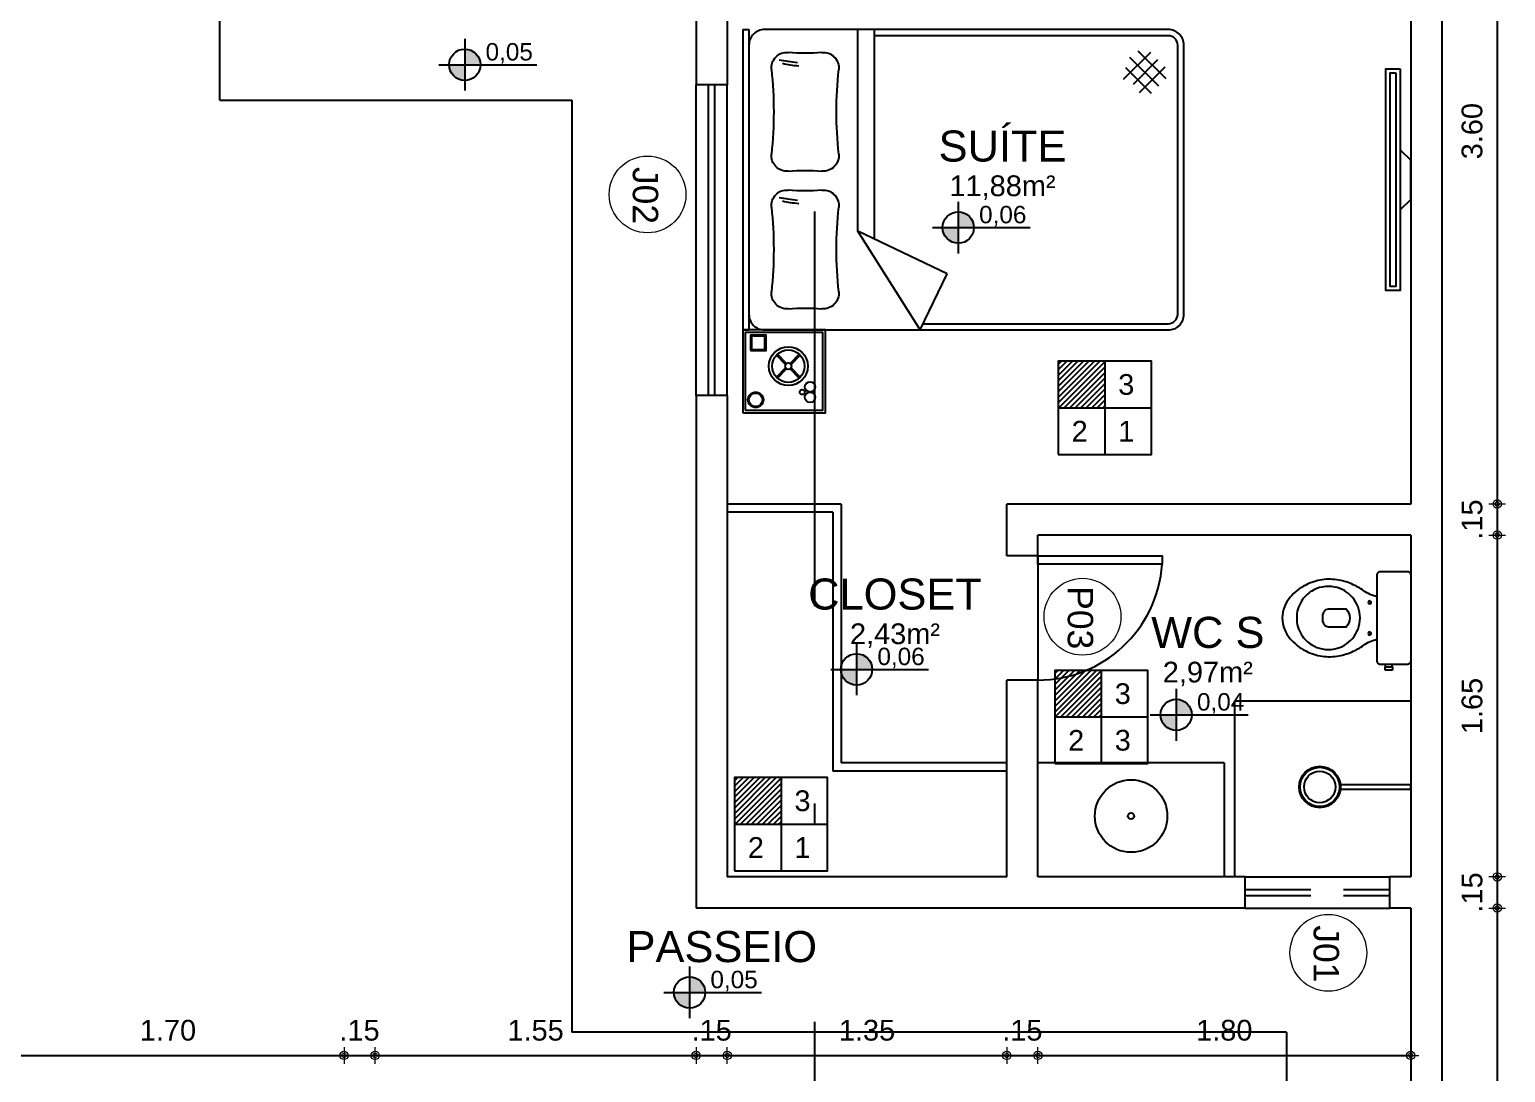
# Model space of a CAD drawing. Header units: millimetres. Extents: x 1540 to 1603, y 509.1 to 598.2.
# Drawn here: x 1545.79 to 1552.91, y 531.56 to 536.6 of the extents above; entities that cross this region are included whole.
import ezdxf
from ezdxf.enums import TextEntityAlignment as Align

# ---------------------------------------------------------------- set-up
doc = ezdxf.new("R2010")
doc.units = ezdxf.units.MM
doc.linetypes.add('DASHDOT2', pattern=[12.7, 6.35, -3.175, 0, -3.175])
doc.linetypes.add('HIDDEN', pattern=[9.525, 6.35, -3.175])
for name, color, linetype in [('01', 4, 'Continuous'), ('02', 2, 'Continuous'), ('A-PEN-08', 8, 'Continuous'), ('A-PEN-B', 5, 'Continuous'), ('A-PEN-C', 4, 'Continuous'), ('A-PEN-G', 3, 'Continuous'), ('A-PEN-M', 6, 'Continuous'), ('A-PEN-R', 1, 'Continuous'), ('BANHEIRO', 6, 'Continuous'), ('L-Texto', 30, 'Continuous'), ('MÓVEIS', 6, 'Continuous'), ('NIVEIS', 1, 'Continuous')]:
    doc.layers.add(name, color=color, linetype=linetype)
doc.layers.add('BLOCOS', color=4, linetype='Continuous', lineweight=9)
doc.layers.add('COTAS', color=53, linetype='Continuous', lineweight=9)
doc.styles.add('CARIMBO_DADOS', font='arial.ttf', dxfattribs={"height": 0.1})
doc.styles.add('REGUA80', font='arial.ttf', dxfattribs={"height": 1})
doc.styles.add('T20', font='PORT2', dxfattribs={"height": 0.2})
doc.styles.add('TEXT', font='arial.ttf')
doc.dimstyles.new('COTAS_EXTERNAS', dxfattribs={"dimtxt": 0.1, "dimasz": 0.01, "dimexe": 0, "dimexo": 0, "dimgap": 0.07, "dimtad": 1, "dimzin": 5, "dimdsep": 46, "dimtxsty": 'CARIMBO_DADOS', "dimblk1": 'CIRCULOS', "dimblk2": 'CIRCULOS', "dimsah": 1, "dimcen": 0, "dimse1": 1, "dimse2": 1, "dimclrd": 8, "dimclre": 8, "dimclrt": 230, "dimadec": 0, "dimazin": 0, "dimtfac": 100, "dimtix": 1, "dimtmove": 2, "dimatfit": 3, "dimldrblk": 'CIRCULOS', "dimfxl": 1, "dimtolj": 1, "dimtzin": 5, "dimarcsym": 0})
doc.dimstyles.get("Standard").update_dxf_attribs({"dimtxt": 0.18, "dimasz": 0.18, "dimexe": 0.18, "dimexo": 0.0625, "dimgap": 0.09, "dimtad": 0, "dimtih": 1, "dimtoh": 1, "dimdec": 4, "dimzin": 0, "dimdsep": 46, "dimtxsty": 'Standard', "dimcen": 0.09, "dimadec": 0, "dimazin": 0, "dimtfac": 1, "dimtdec": 4, "dimtofl": 0, "dimtmove": 0, "dimatfit": 3, "dimfxl": 1, "dimtolj": 1, "dimtzin": 0, "dimarcsym": 0})

# ---------------------------------------------------------------- blocks, each defined once
blk = doc.blocks.new('CamaCasal03')
at = {"layer": '01'}
for p, q in [((0.8563, 0.725), (0.5557, 0.2489)), ((0.8563, 0.725), (0.9866, 0.4548)), ((0.9866, 0.4548), (0.5557, 0.2489)), ((0.6357, 0.2871), (0.6357, -0.725)), ((0.5557, 0.2489), (0.5557, -0.725)), ((1.9734, -0.4155), (1.8489, -0.5401)), ((2.0387, -0.5433), (1.9146, -0.4192)), ((1.968, -0.614), (1.8369, -0.483)), ((2.0088, -0.4509), (1.8691, -0.5905)), ((2.0033, -0.5787), (1.8847, -0.46)), ((2.0441, -0.4862), (1.9099, -0.6205))]:
    blk.add_line(p, q, dxfattribs=at)
blk.add_lwpolyline([(0.8707, 0.695), (2.055, 0.695, -0.414214), (2.1, 0.65), (2.1, -0.65, -0.414214), (2.055, -0.695), (0.6357, -0.695, -0.260729)], format="xyb", dxfattribs=at)
for centre, radius, start, end in [((0.2132, 0.5483), 0.075, 84.82719, 186.04557), ((0.301, 1.5181), 0.8988, 264.82719, 275.17281), ((0.3888, 0.5483), 0.075, 353.95443, 95.17281), ((-1.7863, 0.3366), 1.9357, 353.95443, 6.04557), ((2.3883, 0.3366), 1.9357, 173.95443, 186.04557), ((0.2132, 0.1248), 0.075, 173.95443, 275.17281), ((0.3511, -0.7948), 0.8988, 95.55336, 101.22803), ((0.3667, -0.7773), 0.8988, 96.1446, 101.22803), ((0.3888, 0.1248), 0.075, 264.82719, 6.04557), ((0.301, -0.845), 0.8988, 84.82719, 95.17281), ((0.2132, -0.1161), 0.075, 84.82719, 186.04557), ((0.301, 0.8537), 0.8988, 264.82719, 275.17281), ((0.3888, -0.1161), 0.075, 353.95443, 95.17281), ((-1.7863, -0.3279), 1.9357, 353.95443, 6.04557), ((2.3883, -0.3279), 1.9357, 173.95443, 186.04557), ((0.2132, -0.5397), 0.075, 173.95443, 275.17281), ((0.3511, -1.4593), 0.8988, 95.55336, 101.22803), ((0.3667, -1.4418), 0.8988, 96.1446, 101.22803), ((0.3888, -0.5397), 0.075, 264.82719, 6.04557), ((0.301, -1.5094), 0.8988, 84.82719, 95.17281)]:
    blk.add_arc(centre, radius, start, end, dxfattribs=at)
at = {"layer": '02'}
for p, q in [((0, 0.725), (0.03, 0.725)), ((0, -0.725), (0, 0.725)), ((0.03, -0.725), (0.03, 0.725)), ((0, -0.725), (0.03, -0.725))]:
    blk.add_line(p, q, dxfattribs=at)
blk.add_lwpolyline([(0.03, 0.65, -0.414214), (0.105, 0.725), (2.055, 0.725, -0.414214), (2.13, 0.65), (2.13, -0.65, -0.414214), (2.055, -0.725), (0.105, -0.725, -0.414214), (0.03, -0.65)], format="xyb", dxfattribs=at)
blk = doc.blocks.new('MesaCanto01')
at = {"layer": '01'}
for points in [[(0.0125, -0.3875), (0.3875, -0.3875), (0.3875, -0.0125), (0.0125, -0.0125)], [(0.0425, -0.095), (0.1075, -0.095), (0.1075, -0.03), (0.0425, -0.03)]]:
    blk.add_lwpolyline(points, close=True, dxfattribs=at)
for points in [[(0.0375, -0.1), (0.1125, -0.1), (0.1125, -0.025), (0.0375, -0.025), (0.0375, -0.1)], [(0.2072, -0.1664), (0.1628, -0.122)], [(0.2116, -0.162), (0.1672, -0.1176)], [(0.2288, -0.162), (0.2732, -0.1176)], [(0.2332, -0.1664), (0.2776, -0.122)], [(0.1628, -0.228), (0.2072, -0.1836)], [(0.1672, -0.2324), (0.2116, -0.188)], [(0.2732, -0.2324), (0.2288, -0.188)], [(0.2776, -0.228), (0.2332, -0.1836)]]:
    blk.add_lwpolyline(points, dxfattribs=at)
for centre, radius in [((0.2202, -0.175), 0.0937), ((0.2202, -0.175), 0.0781), ((0.2202, -0.175), 0.0156), ((0.325, -0.275), 0.025), ((0.0625, -0.3375), 0.0375), ((0.0625, -0.3375), 0.0325), ((0.2875, -0.3), 0.0125), ((0.325, -0.325), 0.025)]:
    blk.add_circle(centre, radius, dxfattribs=at)
at = {"layer": '02'}
blk.add_lwpolyline([(0, -0.4), (0.4, -0.4), (0.4, 0), (0, 0)], close=True, dxfattribs=at)
blk = doc.blocks.new('Bacia01cx')
at = {"layer": '01'}
for p, q in [((0.124, -0.2365), (0.088, -0.2365)), ((0.088, -0.2365), (0.088, -0.2525)), ((0.088, -0.2525), (0.106, -0.2525)), ((0.091, -0.225), (0.091, -0.2365)), ((0.106, -0.2525), (0.124, -0.2525)), ((0.121, -0.2365), (0.121, -0.225)), ((0.124, -0.2525), (0.124, -0.2365))]:
    blk.add_line(p, q, dxfattribs=at)
blk.add_lwpolyline([(0.419, 0.03, 0.276984), (0.397, 0.0445), (0.312, 0.0445, 0.393258), (0.312, -0.0445), (0.397, -0.0445, 0.276984), (0.419, -0.03, 0.2)], format="xyb", close=True, dxfattribs=at)
for centre in [(0.1977, 0.075), (0.1977, -0.075)]:
    blk.add_circle(centre, 0.0075, dxfattribs=at)
at = {"layer": '02'}
for points in [[(0, 0), (0, -0.207, 0.418036), (0.018, -0.225), (0.1435, -0.225, 0.424217), (0.1625, -0.207), (0.1625, 0.2066, 0.430132), (0.1435, 0.225), (0.121, 0.225), (0.091, 0.225), (0.018, 0.225, 0.418036), (0, 0.207)], [(0.2445, 0, -0.18052), (0.282, 0.1, -0.167158), (0.367, 0.1495, -0.1), (0.427, 0.1495, -0.096291), (0.477, 0.13, -0.13332), (0.527, 0.081, -0.150886), (0.5505, 0, -0.150886), (0.527, -0.081, -0.13332), (0.477, -0.13, -0.096291), (0.427, -0.1495, -0.1), (0.367, -0.1495, -0.167158), (0.282, -0.1, -0.18052)]]:
    blk.add_lwpolyline(points, format="xyb", close=True, dxfattribs=at)
blk.add_lwpolyline([(0.1625, 0.1028), (0.187, 0.1105, 0.060779), (0.22, 0.1265, -0.06199), (0.277, 0.1605, -0.067868), (0.347, 0.1825, -0.08648), (0.427, 0.1845, -0.085166), (0.507, 0.159, -0.098298), (0.582, 0.1, -0.182004), (0.62, 0, -0.182004), (0.582, -0.1, -0.098298), (0.507, -0.159, -0.085166), (0.427, -0.1845, -0.08648), (0.347, -0.1825, -0.067868), (0.277, -0.1605, -0.06199), (0.22, -0.1265, 0.060779), (0.187, -0.1105), (0.1625, -0.1028)], format="xyb", dxfattribs=at)
blk = doc.blocks.new('Chuveiro01')
at = {"layer": '01'}
for p, q in [((0.01, 0), (-0.01, 0)), ((-0.01, 0), (-0.01, -0.3396)), ((0.01, -0.3396), (0.01, 0))]:
    blk.add_line(p, q, dxfattribs=at)
for radius in [0.1, 0.095, 0.0758]:
    blk.add_circle((0, -0.4391), radius, dxfattribs=at)
blk = doc.blocks.new('CIRCULOS')
at = {"layer": 'COTAS'}
for p, q in [((-4, 0), (4, 0)), ((0, 4), (0, -4))]:
    blk.add_line(p, q, dxfattribs=at)
for radius in [2, 1]:
    blk.add_circle((0, 0), radius, dxfattribs=at)
blk = doc.blocks.new('*D419')
at = {"layer": 'A-PEN-08', "color": 8, "lineweight": -2, "ltscale": 0.05}
blk.add_line((1545.2878, 536.848), (1545.2878, 532.518), dxfattribs=at)
at = {"layer": 'Defpoints', "color": 0, "ltscale": 0.05}
for p in [(1547.3074, 536.858), (1545.2878, 532.508), (1549.1574, 532.508)]:
    blk.add_point(p, dxfattribs=at)
at = {"layer": 'A-PEN-08', "color": 8, "lineweight": -2, "ltscale": 0.05, "xscale": 0.01, "yscale": 0.01, "zscale": 0.01}
for p, rotation in [((1545.2878, 536.858), 90), ((1545.2878, 532.508), 270)]:
    blk.add_blockref('CIRCULOS', p, dxfattribs=dict(at, rotation=rotation))
at = {"layer": 'A-PEN-08', "color": 230, "ltscale": 0.05, "insert": (1545.1667, 534.683), "char_height": 0.1, "attachment_point": 5, "rotation": 90, "style": 'CARIMBO_DADOS'}
blk.add_mtext('\\A1;4.35', dxfattribs=at)
blk = doc.blocks.new('*D420')
at = {"layer": 'A-PEN-08', "color": 8, "lineweight": -2, "ltscale": 0.05}
for p, q in [((1545.2878, 532.518), (1545.2878, 532.528)), ((1545.2878, 532.508), (1545.2878, 532.358)), ((1545.2878, 532.348), (1545.2878, 532.338))]:
    blk.add_line(p, q, dxfattribs=at)
at = {"layer": 'Defpoints', "color": 0, "ltscale": 0.05}
for p in [(1549.1574, 532.508), (1545.2878, 532.358), (1549.0074, 532.358)]:
    blk.add_point(p, dxfattribs=at)
at = {"layer": 'A-PEN-08', "color": 8, "lineweight": -2, "ltscale": 0.05, "xscale": 0.01, "yscale": 0.01, "zscale": 0.01}
for p, rotation in [((1545.2878, 532.508), 270), ((1545.2878, 532.358), 90)]:
    blk.add_blockref('CIRCULOS', p, dxfattribs=dict(at, rotation=rotation))
at = {"layer": 'A-PEN-08', "color": 230, "ltscale": 0.05, "insert": (1545.1667, 532.433), "char_height": 0.1, "attachment_point": 5, "rotation": 90, "style": 'CARIMBO_DADOS'}
blk.add_mtext('\\A1;.15', dxfattribs=at)
blk = doc.blocks.new('*D436')
at = {"layer": 'A-PEN-08', "color": 8, "lineweight": -2, "ltscale": 0.05}
blk.add_line((1552.875, 537.898), (1552.875, 534.318), dxfattribs=at)
at = {"layer": 'Defpoints', "color": 0, "ltscale": 0.05}
for p in [(1552.4574, 537.908), (1552.4574, 534.308), (1552.875, 534.308)]:
    blk.add_point(p, dxfattribs=at)
at = {"layer": 'A-PEN-08', "color": 8, "lineweight": -2, "ltscale": 0.05, "xscale": 0.01, "yscale": 0.01, "zscale": 0.01}
for p, rotation in [((1552.875, 537.908), 90), ((1552.875, 534.308), 270)]:
    blk.add_blockref('CIRCULOS', p, dxfattribs=dict(at, rotation=rotation))
at = {"layer": 'A-PEN-08', "color": 230, "ltscale": 0.05, "insert": (1552.7539, 536.108), "char_height": 0.1, "attachment_point": 5, "rotation": 90, "style": 'CARIMBO_DADOS'}
blk.add_mtext('\\A1;3.60', dxfattribs=at)
blk = doc.blocks.new('*D437')
at = {"layer": 'A-PEN-08', "color": 8, "lineweight": -2, "ltscale": 0.05}
for p, q in [((1552.875, 534.318), (1552.875, 534.328)), ((1552.875, 534.308), (1552.875, 534.158)), ((1552.875, 534.148), (1552.875, 534.138))]:
    blk.add_line(p, q, dxfattribs=at)
at = {"layer": 'Defpoints', "color": 0, "ltscale": 0.05}
for p in [(1552.4574, 534.308), (1552.4574, 534.158), (1552.875, 534.158)]:
    blk.add_point(p, dxfattribs=at)
at = {"layer": 'A-PEN-08', "color": 8, "lineweight": -2, "ltscale": 0.05, "xscale": 0.01, "yscale": 0.01, "zscale": 0.01}
for p, rotation in [((1552.875, 534.308), 270), ((1552.875, 534.158), 90)]:
    blk.add_blockref('CIRCULOS', p, dxfattribs=dict(at, rotation=rotation))
at = {"layer": 'A-PEN-08', "color": 230, "ltscale": 0.05, "insert": (1552.7539, 534.233), "char_height": 0.1, "attachment_point": 5, "rotation": 90, "style": 'CARIMBO_DADOS'}
blk.add_mtext('\\A1;.15', dxfattribs=at)
blk = doc.blocks.new('*D438')
at = {"layer": 'A-PEN-08', "color": 8, "lineweight": -2, "ltscale": 0.05}
blk.add_line((1552.875, 534.148), (1552.875, 532.518), dxfattribs=at)
at = {"layer": 'Defpoints', "color": 0, "ltscale": 0.05}
for p in [(1552.4574, 534.158), (1552.4574, 532.508), (1552.875, 532.508)]:
    blk.add_point(p, dxfattribs=at)
at = {"layer": 'A-PEN-08', "color": 8, "lineweight": -2, "ltscale": 0.05, "xscale": 0.01, "yscale": 0.01, "zscale": 0.01}
for p, rotation in [((1552.875, 534.158), 90), ((1552.875, 532.508), 270)]:
    blk.add_blockref('CIRCULOS', p, dxfattribs=dict(at, rotation=rotation))
at = {"layer": 'A-PEN-08', "color": 230, "ltscale": 0.05, "insert": (1552.7539, 533.333), "char_height": 0.1, "attachment_point": 5, "rotation": 90, "style": 'CARIMBO_DADOS'}
blk.add_mtext('\\A1;1.65', dxfattribs=at)
blk = doc.blocks.new('*D439')
at = {"layer": 'A-PEN-08', "color": 8, "lineweight": -2, "ltscale": 0.05}
for p, q in [((1552.875, 532.518), (1552.875, 532.528)), ((1552.875, 532.508), (1552.875, 532.358)), ((1552.875, 532.348), (1552.875, 532.338))]:
    blk.add_line(p, q, dxfattribs=at)
at = {"layer": 'Defpoints', "color": 0, "ltscale": 0.05}
for p in [(1552.4574, 532.508), (1552.4574, 532.358), (1552.875, 532.358)]:
    blk.add_point(p, dxfattribs=at)
at = {"layer": 'A-PEN-08', "color": 8, "lineweight": -2, "ltscale": 0.05, "xscale": 0.01, "yscale": 0.01, "zscale": 0.01}
for p, rotation in [((1552.875, 532.508), 270), ((1552.875, 532.358), 90)]:
    blk.add_blockref('CIRCULOS', p, dxfattribs=dict(at, rotation=rotation))
at = {"layer": 'A-PEN-08', "color": 230, "ltscale": 0.05, "insert": (1552.7539, 532.433), "char_height": 0.1, "attachment_point": 5, "rotation": 90, "style": 'CARIMBO_DADOS'}
blk.add_mtext('\\A1;.15', dxfattribs=at)
blk = doc.blocks.new('*D440')
at = {"layer": 'A-PEN-08', "color": 8, "lineweight": -2, "ltscale": 0.05}
blk.add_line((1552.875, 532.348), (1552.875, 525.5179), dxfattribs=at)
at = {"layer": 'Defpoints', "color": 0, "ltscale": 0.05}
for p in [(1552.4574, 532.358), (1552.4574, 525.5079), (1552.875, 525.5079)]:
    blk.add_point(p, dxfattribs=at)
at = {"layer": 'A-PEN-08', "color": 8, "lineweight": -2, "ltscale": 0.05, "xscale": 0.01, "yscale": 0.01, "zscale": 0.01}
for p, rotation in [((1552.875, 532.358), 90), ((1552.875, 525.5079), 270)]:
    blk.add_blockref('CIRCULOS', p, dxfattribs=dict(at, rotation=rotation))
at = {"layer": 'A-PEN-08', "color": 230, "ltscale": 0.05, "insert": (1552.7539, 528.933), "char_height": 0.1, "attachment_point": 5, "rotation": 90, "style": 'CARIMBO_DADOS'}
blk.add_mtext('\\A1;6.85', dxfattribs=at)
blk = doc.blocks.new('*D334')
at = {"layer": 'A-PEN-08', "color": 8, "lineweight": -2, "ltscale": 0.05}
blk.add_line((1545.6174, 531.6462), (1547.2974, 531.6462), dxfattribs=at)
at = {"layer": 'Defpoints', "color": 0, "ltscale": 0.05}
for p in [(1545.6074, 536.858), (1547.3074, 536.858), (1547.3074, 531.6462)]:
    blk.add_point(p, dxfattribs=at)
at = {"layer": 'A-PEN-08', "color": 8, "lineweight": -2, "ltscale": 0.05, "xscale": 0.01, "yscale": 0.01, "zscale": 0.01, "rotation": 180}
blk.add_blockref('CIRCULOS', (1545.6074, 531.6462), dxfattribs=at)
at = {"layer": 'A-PEN-08', "color": 8, "lineweight": -2, "ltscale": 0.05, "xscale": 0.01, "yscale": 0.01, "zscale": 0.01}
blk.add_blockref('CIRCULOS', (1547.3074, 531.6462), dxfattribs=at)
at = {"layer": 'A-PEN-08', "color": 230, "ltscale": 0.05, "insert": (1546.4574, 531.7673), "char_height": 0.1, "attachment_point": 5, "style": 'CARIMBO_DADOS'}
blk.add_mtext('\\A1;1.70', dxfattribs=at)
blk = doc.blocks.new('*D442')
at = {"layer": 'A-PEN-08', "color": 8, "lineweight": -2, "ltscale": 0.05}
for p, q in [((1547.2974, 531.6462), (1547.2874, 531.6462)), ((1547.3074, 531.6462), (1547.4574, 531.6462)), ((1547.4674, 531.6462), (1547.4774, 531.6462))]:
    blk.add_line(p, q, dxfattribs=at)
at = {"layer": 'Defpoints', "color": 0, "ltscale": 0.05}
for p in [(1547.4574, 537.008), (1547.3074, 536.858), (1547.4574, 531.6462)]:
    blk.add_point(p, dxfattribs=at)
at = {"layer": 'A-PEN-08', "color": 8, "lineweight": -2, "ltscale": 0.05, "xscale": 0.01, "yscale": 0.01, "zscale": 0.01}
blk.add_blockref('CIRCULOS', (1547.3074, 531.6462), dxfattribs=at)
at = {"layer": 'A-PEN-08', "color": 8, "lineweight": -2, "ltscale": 0.05, "xscale": 0.01, "yscale": 0.01, "zscale": 0.01, "rotation": 180}
blk.add_blockref('CIRCULOS', (1547.4574, 531.6462), dxfattribs=at)
at = {"layer": 'A-PEN-08', "color": 230, "ltscale": 0.05, "insert": (1547.3824, 531.7673), "char_height": 0.1, "attachment_point": 5, "style": 'CARIMBO_DADOS'}
blk.add_mtext('\\A1;.15', dxfattribs=at)
blk = doc.blocks.new('*D443')
at = {"layer": 'A-PEN-08', "color": 8, "lineweight": -2, "ltscale": 0.05}
blk.add_line((1547.4674, 531.6462), (1548.9974, 531.6462), dxfattribs=at)
at = {"layer": 'Defpoints', "color": 0, "ltscale": 0.05}
for p in [(1547.4574, 537.008), (1549.0074, 536.858), (1549.0074, 531.6462)]:
    blk.add_point(p, dxfattribs=at)
at = {"layer": 'A-PEN-08', "color": 8, "lineweight": -2, "ltscale": 0.05, "xscale": 0.01, "yscale": 0.01, "zscale": 0.01, "rotation": 180}
blk.add_blockref('CIRCULOS', (1547.4574, 531.6462), dxfattribs=at)
at = {"layer": 'A-PEN-08', "color": 8, "lineweight": -2, "ltscale": 0.05, "xscale": 0.01, "yscale": 0.01, "zscale": 0.01}
blk.add_blockref('CIRCULOS', (1549.0074, 531.6462), dxfattribs=at)
at = {"layer": 'A-PEN-08', "color": 230, "ltscale": 0.05, "insert": (1548.2324, 531.7673), "char_height": 0.1, "attachment_point": 5, "style": 'CARIMBO_DADOS'}
blk.add_mtext('\\A1;1.55', dxfattribs=at)
blk = doc.blocks.new('*D444')
at = {"layer": 'A-PEN-08', "color": 8, "lineweight": -2, "ltscale": 0.05}
for p, q in [((1548.9974, 531.6462), (1548.9874, 531.6462)), ((1549.0074, 531.6462), (1549.1574, 531.6462)), ((1549.1674, 531.6462), (1549.1774, 531.6462))]:
    blk.add_line(p, q, dxfattribs=at)
at = {"layer": 'Defpoints', "color": 0, "ltscale": 0.05}
for p in [(1549.0074, 536.858), (1549.1574, 536.3317), (1549.1574, 531.6462)]:
    blk.add_point(p, dxfattribs=at)
at = {"layer": 'A-PEN-08', "color": 8, "lineweight": -2, "ltscale": 0.05, "xscale": 0.01, "yscale": 0.01, "zscale": 0.01}
blk.add_blockref('CIRCULOS', (1549.0074, 531.6462), dxfattribs=at)
at = {"layer": 'A-PEN-08', "color": 8, "lineweight": -2, "ltscale": 0.05, "xscale": 0.01, "yscale": 0.01, "zscale": 0.01, "rotation": 180}
blk.add_blockref('CIRCULOS', (1549.1574, 531.6462), dxfattribs=at)
at = {"layer": 'A-PEN-08', "color": 230, "ltscale": 0.05, "insert": (1549.0824, 531.7673), "char_height": 0.1, "attachment_point": 5, "style": 'CARIMBO_DADOS'}
blk.add_mtext('\\A1;.15', dxfattribs=at)
blk = doc.blocks.new('*D445')
at = {"layer": 'A-PEN-08', "color": 8, "lineweight": -2, "ltscale": 0.05}
blk.add_line((1549.1674, 531.6462), (1550.4974, 531.6462), dxfattribs=at)
at = {"layer": 'Defpoints', "color": 0, "ltscale": 0.05}
for p in [(1549.1574, 532.508), (1550.5074, 532.508), (1550.5074, 531.6462)]:
    blk.add_point(p, dxfattribs=at)
at = {"layer": 'A-PEN-08', "color": 8, "lineweight": -2, "ltscale": 0.05, "xscale": 0.01, "yscale": 0.01, "zscale": 0.01, "rotation": 180}
blk.add_blockref('CIRCULOS', (1549.1574, 531.6462), dxfattribs=at)
at = {"layer": 'A-PEN-08', "color": 8, "lineweight": -2, "ltscale": 0.05, "xscale": 0.01, "yscale": 0.01, "zscale": 0.01}
blk.add_blockref('CIRCULOS', (1550.5074, 531.6462), dxfattribs=at)
at = {"layer": 'A-PEN-08', "color": 230, "ltscale": 0.05, "insert": (1549.8324, 531.7673), "char_height": 0.1, "attachment_point": 5, "style": 'CARIMBO_DADOS'}
blk.add_mtext('\\A1;1.35', dxfattribs=at)
blk = doc.blocks.new('*D446')
at = {"layer": 'A-PEN-08', "color": 8, "lineweight": -2, "ltscale": 0.05}
for p, q in [((1550.4974, 531.6462), (1550.4874, 531.6462)), ((1550.5074, 531.6462), (1550.6574, 531.6462)), ((1550.6674, 531.6462), (1550.6774, 531.6462))]:
    blk.add_line(p, q, dxfattribs=at)
at = {"layer": 'Defpoints', "color": 0, "ltscale": 0.05}
for p in [(1550.5074, 532.508), (1550.6574, 532.508), (1550.6574, 531.6462)]:
    blk.add_point(p, dxfattribs=at)
at = {"layer": 'A-PEN-08', "color": 8, "lineweight": -2, "ltscale": 0.05, "xscale": 0.01, "yscale": 0.01, "zscale": 0.01}
blk.add_blockref('CIRCULOS', (1550.5074, 531.6462), dxfattribs=at)
at = {"layer": 'A-PEN-08', "color": 8, "lineweight": -2, "ltscale": 0.05, "xscale": 0.01, "yscale": 0.01, "zscale": 0.01, "rotation": 180}
blk.add_blockref('CIRCULOS', (1550.6574, 531.6462), dxfattribs=at)
at = {"layer": 'A-PEN-08', "color": 230, "ltscale": 0.05, "insert": (1550.5824, 531.7673), "char_height": 0.1, "attachment_point": 5, "style": 'CARIMBO_DADOS'}
blk.add_mtext('\\A1;.15', dxfattribs=at)
blk = doc.blocks.new('*D447')
at = {"layer": 'A-PEN-08', "color": 8, "lineweight": -2, "ltscale": 0.05}
blk.add_line((1550.6674, 531.6462), (1552.4474, 531.6462), dxfattribs=at)
at = {"layer": 'Defpoints', "color": 0, "ltscale": 0.05}
for p in [(1550.6574, 532.508), (1552.4574, 532.508), (1552.4574, 531.6462)]:
    blk.add_point(p, dxfattribs=at)
at = {"layer": 'A-PEN-08', "color": 8, "lineweight": -2, "ltscale": 0.05, "xscale": 0.01, "yscale": 0.01, "zscale": 0.01, "rotation": 180}
blk.add_blockref('CIRCULOS', (1550.6574, 531.6462), dxfattribs=at)
at = {"layer": 'A-PEN-08', "color": 8, "lineweight": -2, "ltscale": 0.05, "xscale": 0.01, "yscale": 0.01, "zscale": 0.01}
blk.add_blockref('CIRCULOS', (1552.4574, 531.6462), dxfattribs=at)
at = {"layer": 'A-PEN-08', "color": 230, "ltscale": 0.05, "insert": (1551.5574, 531.7673), "char_height": 0.1, "attachment_point": 5, "style": 'CARIMBO_DADOS'}
blk.add_mtext('\\A1;1.80', dxfattribs=at)
blk = doc.blocks.new('cotas')
at = {"layer": 'L-Texto'}
h = blk.add_hatch(color=6, dxfattribs=at)
h.paths.add_polyline_path([(0.135, 0, 0.414214), (0, 0.135), (0, 0)])
h.paths.add_polyline_path([(0, 0), (-0.135, 0, 0.414214), (0, -0.135)])
for p, q in [((0, 0.223), (0, -0.223)), ((-0.223, 0), (0.621, 0))]:
    blk.add_line(p, q, dxfattribs=at)
blk.add_circle((0, 0), 0.135, dxfattribs=at)
at = {"layer": 'L-Texto', "color": 6, "style": 'T20'}
blk.add_attdef('COTA', (0.167, 0.038), '', height=0.15, dxfattribs=at)
blk = doc.blocks.new('*D364')
at = {"layer": 'A-PEN-B', "color": 8, "lineweight": -2, "ltscale": 0.05}
blk.add_line((1545.2878, 525.5179), (1545.2878, 532.348), dxfattribs=at)
at = {"layer": 'Defpoints', "color": 0, "ltscale": 0.05}
for p in [(1545.2878, 532.358), (1549.1574, 532.358), (1549.0074, 525.5079)]:
    blk.add_point(p, dxfattribs=at)
at = {"layer": 'A-PEN-B', "color": 8, "lineweight": -2, "ltscale": 0.05, "xscale": 0.01, "yscale": 0.01, "zscale": 0.01}
for p, rotation in [((1545.2878, 532.358), 90), ((1545.2878, 525.5079), 270)]:
    blk.add_blockref('CIRCULOS', p, dxfattribs=dict(at, rotation=rotation))
at = {"layer": 'A-PEN-B', "color": 230, "ltscale": 0.05, "insert": (1545.1667, 528.933), "char_height": 0.1, "attachment_point": 5, "rotation": 90, "style": 'CARIMBO_DADOS'}
blk.add_mtext('\\A1;6.85', dxfattribs=at)

msp = doc.modelspace()

# ---------------------------------------------------------------- hatches: boundary and pattern name
h = msp.add_hatch()
h.set_pattern_fill('ANSI31', color=230, scale=0.15, style=0)
h.set_pattern_definition([(45, (-983.787676, -197.367508), (-0.01325825215, 0.01325825215), [])])
h.paths.add_polyline_path([(1550.7556, 534.9974), (1550.7556, 534.7724), (1550.9806, 534.7724), (1550.9806, 534.9974)])
h = msp.add_hatch()
h.set_pattern_fill('ANSI31', color=230, scale=0.15, style=0)
h.set_pattern_definition([(45, (-983.804723, -198.859817), (-0.01325825215, 0.01325825215), [])])
h.paths.add_polyline_path([(1550.7386, 533.5051), (1550.7386, 533.2801), (1550.9636, 533.2801), (1550.9636, 533.5051)])
h = msp.add_hatch()
h.set_pattern_fill('ANSI31', color=230, scale=0.15, style=0)
h.set_pattern_definition([(45, (-985.35087, -199.376839), (-0.01325825215, 0.01325825215), [])])
h.paths.add_polyline_path([(1549.1924, 532.988), (1549.1924, 532.763), (1549.4174, 532.763), (1549.4174, 532.988)])

# ---------------------------------------------------------------- linework, layer by layer
at = {"color": 230}
for p, q in [((1550.9806, 534.9974), (1550.9806, 534.5474)), ((1550.7556, 534.7724), (1551.2056, 534.7724)), ((1550.9636, 533.5051), (1550.9636, 533.0551)), ((1550.7386, 533.2801), (1551.1886, 533.2801)), ((1549.4174, 532.988), (1549.4174, 532.538)), ((1549.1924, 532.763), (1549.6424, 532.763))]:
    msp.add_line(p, q, dxfattribs=at)
for points in [[(1550.7556, 534.5474), (1551.2056, 534.5474), (1551.2056, 534.9974), (1550.7556, 534.9974)], [(1550.7386, 533.0551), (1551.1886, 533.0551), (1551.1886, 533.5051), (1550.7386, 533.5051)], [(1549.1924, 532.538), (1549.6424, 532.538), (1549.6424, 532.988), (1549.1924, 532.988)]]:
    msp.add_lwpolyline(points, close=True, dxfattribs=at)
at = {"layer": 'A-PEN-B', "ltscale": 0.05}
for p, q in [((1552.6074, 550.0079), (1552.6074, 525.0079)), ((1549.1574, 537.908), (1549.1574, 536.3317)), ((1552.4574, 537.908), (1552.4574, 534.308)), ((1549.0074, 536.858), (1549.0074, 536.3317)), ((1549.1574, 536.3317), (1549.0074, 536.3317)), ((1549.0074, 534.8317), (1549.0074, 532.358)), ((1549.1574, 534.8317), (1549.0074, 534.8317)), ((1549.1574, 534.8317), (1549.1574, 532.508)), ((1550.5074, 534.058), (1550.5074, 534.308)), ((1552.4574, 534.308), (1550.5074, 534.308)), ((1550.6574, 534.058), (1550.6574, 534.158)), ((1552.4574, 534.158), (1550.6574, 534.158)), ((1552.4574, 534.158), (1552.4574, 532.508)), ((1550.6574, 534.058), (1550.5074, 534.058)), ((1550.5074, 532.508), (1550.5074, 533.458)), ((1550.6574, 533.458), (1550.5074, 533.458)), ((1550.6574, 532.508), (1550.6574, 533.458)), ((1550.5074, 532.508), (1549.1574, 532.508)), ((1551.6574, 532.508), (1550.6574, 532.508)), ((1551.6574, 532.358), (1551.6574, 532.508)), ((1552.4574, 532.508), (1552.3574, 532.508)), ((1552.3574, 532.358), (1552.3574, 532.508)), ((1551.6574, 532.358), (1549.0074, 532.358)), ((1552.4574, 532.358), (1552.3574, 532.358)), ((1552.4574, 532.358), (1552.4574, 525.5079))]:
    msp.add_line(p, q, dxfattribs=at)
at = {"layer": 'A-PEN-C', "ltscale": 0.05}
for p, q in [((1546.7074, 536.258), (1546.7074, 543.1579)), ((1546.7074, 536.258), (1548.4074, 536.258)), ((1548.4074, 536.258), (1548.4074, 531.758)), ((1550.6574, 534.058), (1550.6574, 533.458)), ((1551.6074, 533.358), (1551.6074, 532.508)), ((1551.6074, 533.358), (1552.4574, 533.358)), ((1551.8574, 531.758), (1548.4074, 531.758)), ((1551.8574, 531.758), (1551.8574, 527.3235))]:
    msp.add_line(p, q, dxfattribs=at)
at = {"layer": 'A-PEN-G', "ltscale": 0.05}
for p, q in [((1549.0074, 534.8317), (1549.0074, 536.3317)), ((1549.0674, 534.8317), (1549.0674, 536.3317)), ((1549.0974, 534.8317), (1549.0974, 536.3317)), ((1549.1574, 534.8317), (1549.1574, 536.3317)), ((1551.6574, 532.508), (1552.3574, 532.508)), ((1551.6574, 532.358), (1552.3574, 532.358))]:
    msp.add_line(p, q, dxfattribs=at)
at = {"layer": 'A-PEN-G', "linetype": 'HIDDEN', "ltscale": 0.05}
for p, q in [((1551.6574, 532.448), (1552.3574, 532.448)), ((1551.6574, 532.418), (1552.3574, 532.418))]:
    msp.add_line(p, q, dxfattribs=at)
at = {"layer": 'A-PEN-G', "ltscale": 0.05}
msp.add_lwpolyline([(1550.6574, 534.058), (1551.2574, 534.058), (1551.2574, 534.018), (1550.6574, 534.018)], close=True, dxfattribs=at)
msp.add_arc((1550.6574, 534.0594), 0.6014, 270, 356.05013, dxfattribs=at)
at = {"layer": 'A-PEN-M', "ltscale": 0.05}
for p, q in [((1549.7074, 534.308), (1549.1574, 534.308)), ((1549.7074, 534.308), (1549.7074, 533.058)), ((1549.6674, 534.268), (1549.1574, 534.268)), ((1549.6674, 534.268), (1549.6674, 533.018)), ((1550.5074, 533.058), (1549.7074, 533.058)), ((1551.5574, 533.058), (1550.6574, 533.058)), ((1551.5574, 533.058), (1551.5574, 532.508)), ((1550.5074, 533.018), (1549.6674, 533.018))]:
    msp.add_line(p, q, dxfattribs=at)
for radius in [0.175, 0.015]:
    msp.add_circle((1551.1074, 532.8018), radius, dxfattribs=at)
at = {"layer": 'A-PEN-R', "linetype": 'DASHDOT2', "ltscale": 0.3}
msp.add_line((1549.5783, 551.3593), (1549.5783, 522.3464), dxfattribs=at)
at = {"layer": 'BLOCOS'}
for centre in [(1548.7729, 535.8025), (1550.8728, 533.764), (1552.0599, 532.1416)]:
    msp.add_circle(centre, 0.1854, dxfattribs=at)
at = {"layer": 'MÓVEIS'}
for p, q in [((1552.4074, 536.0168), (1552.4574, 535.9683)), ((1552.4574, 535.7787), (1552.4574, 535.9683)), ((1552.4074, 535.7302), (1552.4574, 535.7787))]:
    msp.add_line(p, q, dxfattribs=at)
for points in [[(1552.4074, 536.4073), (1552.3363, 536.4073), (1552.3363, 535.3397), (1552.4074, 535.3397)], [(1552.3874, 536.3873), (1552.3563, 536.3873), (1552.3563, 535.3597), (1552.3874, 535.3597)]]:
    msp.add_lwpolyline(points, close=True, dxfattribs=at)

# ---------------------------------------------------------------- block references
at = {"xscale": -1, "rotation": 180}
msp.add_blockref('CamaCasal03', (1549.2324, 535.8735), dxfattribs=at)
msp.add_blockref('MesaCanto01', (1549.2324, 535.1485))
at = {"layer": 'BANHEIRO', "xscale": -1}
msp.add_blockref('Bacia01cx', (1552.4574, 533.758), dxfattribs=at)
at = {"layer": 'BANHEIRO', "rotation": 270}
msp.add_blockref('Chuveiro01', (1552.4574, 532.9422), dxfattribs=at)
at = {"layer": 'NIVEIS', "color": 1}
ref = msp.add_blockref('cotas', (1547.8903, 536.4284), dxfattribs=dict(at, xscale=0.5599999999976717, yscale=0.5599999999994907, zscale=0.5599999999994907))
ref.add_attrib('COTA', '0,05', (1547.9908, 536.4491), dxfattribs={"color": 1, "height": 0.084, "style": 'TEXT'})
ref = msp.add_blockref('cotas', (1550.2731, 535.6425), dxfattribs=dict(at, xscale=0.5599999999976717, yscale=0.5599999999994907, zscale=0.5599999999994907))
ref.add_attrib('COTA', '0,06', (1550.3736, 535.6632), dxfattribs={"color": 1, "height": 0.084, "style": 'TEXT'})
ref = msp.add_blockref('cotas', (1549.7821, 533.5098), dxfattribs=dict(at, xscale=0.5599999999976717, yscale=0.5599999999994907, zscale=0.5599999999994907))
ref.add_attrib('COTA', '0,06', (1549.8826, 533.5305), dxfattribs={"color": 1, "height": 0.084, "style": 'TEXT'})
ref = msp.add_blockref('cotas', (1551.3252, 533.2905), dxfattribs=dict(at, xscale=0.5599999999976717, yscale=0.5599999999994907, zscale=0.5599999999994907))
ref.add_attrib('COTA', '0,04', (1551.4256, 533.3112), dxfattribs={"color": 1, "height": 0.084, "style": 'TEXT'})
ref = msp.add_blockref('cotas', (1548.976, 531.9503), dxfattribs=dict(at, xscale=0.5599999999976717, yscale=0.5599999999994907, zscale=0.5599999999994907))
ref.add_attrib('COTA', '0,05', (1549.0764, 531.971), dxfattribs={"color": 1, "height": 0.084, "style": 'TEXT'})

# ---------------------------------------------------------------- texts
at = {"color": 230, "attachment_point": 5, "style": 'CARIMBO_DADOS'}
for s, insert, char_height in [('SUÍTE', (1550.4866, 536.035), 0.15), ('11,88m²', (1550.4866, 535.835), 0.1), ('3', (1551.0842, 534.8844), 0.1), ('2', (1550.8592, 534.6594), 0.1), ('1', (1551.0842, 534.6594), 0.1), ('CLOSET', (1549.9676, 533.8724), 0.15), ('2,43m²', (1549.9676, 533.6724), 0.1), ('WC S', (1551.4777, 533.6874), 0.15), ('2,97m²', (1551.4777, 533.4874), 0.1), ('3', (1551.0672, 533.3921), 0.1), ('2', (1550.8422, 533.1671), 0.1), ('3', (1551.0672, 533.1671), 0.1), ('3', (1549.521, 532.8751), 0.1), ('2', (1549.296, 532.6501), 0.1), ('1', (1549.521, 532.6501), 0.1), ('PASSEIO', (1549.1315, 532.1707), 0.15)]:
    msp.add_mtext(s, dxfattribs=dict(at, insert=insert, char_height=char_height))
at = {"layer": 'BLOCOS', "style": 'REGUA80'}
for s, p in [('J02', (1548.7016, 535.7975)), ('P03', (1550.8015, 533.7591)), ('J01', (1551.9886, 532.1367))]:
    msp.add_text(s, height=0.12256, rotation=270, dxfattribs=at).set_placement(p, align=Align.CENTER)

# ---------------------------------------------------------------- dimensions: what is measured, and where the dimension line sits
at = {"layer": 'A-PEN-08', "ltscale": 0.05}
for base, p1, p2, picture, middle in [((1552.875, 534.308), (1552.4574, 537.908), (1552.4574, 534.308), '*D436', (1552.7539, 536.108)), ((1545.2878, 532.508), (1547.3074, 536.858), (1549.1574, 532.508), '*D419', (1545.1667, 534.683)), ((1552.875, 534.158), (1552.4574, 534.308), (1552.4574, 534.158), '*D437', (1552.7539, 534.233)), ((1552.875, 532.508), (1552.4574, 534.158), (1552.4574, 532.508), '*D438', (1552.7539, 533.333)), ((1545.2878, 532.358), (1549.1574, 532.508), (1549.0074, 532.358), '*D420', (1545.1667, 532.433)), ((1552.875, 532.358), (1552.4574, 532.508), (1552.4574, 532.358), '*D439', (1552.7539, 532.433)), ((1552.875, 525.5079), (1552.4574, 532.358), (1552.4574, 525.5079), '*D440', (1552.7539, 528.933))]:
    dim = msp.add_linear_dim(base=base, p1=p1, p2=p2, angle=270, dimstyle='COTAS_EXTERNAS', override={"dimfxl": 0, "dimfxlon": 1, "dimarcsym": 1}, dxfattribs=at)
    dim.commit()
    dim.dimension.update_dxf_attribs({"geometry": picture, "text_midpoint": middle})
for base, p1, p2, picture, middle in [((1547.4574, 531.6462), (1547.3074, 536.858), (1547.4574, 537.008), '*D442', (1547.3824, 531.7673)), ((1549.0074, 531.6462), (1547.4574, 537.008), (1549.0074, 536.858), '*D443', (1548.2324, 531.7673)), ((1547.3074, 531.6462), (1545.6074, 536.858), (1547.3074, 536.858), '*D334', (1546.4574, 531.7673)), ((1549.1574, 531.6462), (1549.0074, 536.858), (1549.1574, 536.3317), '*D444', (1549.0824, 531.7673)), ((1550.5074, 531.6462), (1549.1574, 532.508), (1550.5074, 532.508), '*D445', (1549.8324, 531.7673)), ((1550.6574, 531.6462), (1550.5074, 532.508), (1550.6574, 532.508), '*D446', (1550.5824, 531.7673)), ((1552.4574, 531.6462), (1550.6574, 532.508), (1552.4574, 532.508), '*D447', (1551.5574, 531.7673))]:
    dim = msp.add_linear_dim(base=base, p1=p1, p2=p2, dimstyle='COTAS_EXTERNAS', override={"dimfxl": 0, "dimfxlon": 1, "dimarcsym": 1}, dxfattribs=at)
    dim.commit()
    dim.dimension.update_dxf_attribs({"geometry": picture, "text_midpoint": middle})
at = {"layer": 'A-PEN-B', "ltscale": 0.05}
dim = msp.add_linear_dim(base=(1545.2878, 532.358), p1=(1549.0074, 525.5079), p2=(1549.1574, 532.358), angle=270, dimstyle='Standard', override={"dimtxt": 0.1, "dimasz": 0.01, "dimexe": 0, "dimexo": 0, "dimgap": 0.07, "dimtad": 1, "dimtih": 0, "dimtoh": 0, "dimdec": 2, "dimzin": 5, "dimtxsty": 'CARIMBO_DADOS', "dimblk1": 'CIRCULOS', "dimblk2": 'CIRCULOS', "dimsah": 1, "dimcen": 0, "dimse1": 1, "dimse2": 1, "dimclrd": 8, "dimclre": 8, "dimclrt": 230, "dimtfac": 100, "dimtdec": 2, "dimtix": 1, "dimtofl": 1, "dimtmove": 2, "dimldrblk": 'CIRCULOS', "dimtzin": 5}, dxfattribs=at)
dim.commit()
dim.dimension.update_dxf_attribs({"geometry": '*D364', "text_midpoint": (1545.1667, 528.933)})

doc.saveas('drawing.dxf')
